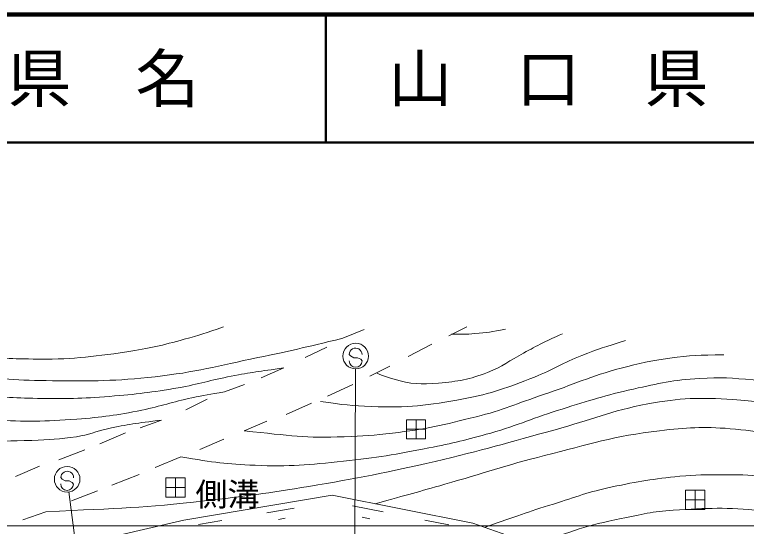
# Model space of a CAD drawing. Units: millimetres, scale not verified. Extents: x 40000 to 680000, y 20000 to 380000.
# Drawn here: x 308688 to 365852, y 339980 to 380000 of the extents above; entities that cross this region are included whole.
import ezdxf
from ezdxf.enums import TextEntityAlignment as Align

# ---------------------------------------------------------------- set-up
doc = ezdxf.new("R2010")
doc.units = ezdxf.units.MM
doc.header["$LTSCALE"] = 1000
for name, color, linetype, lineweight in [('M-BGD', 7, 'Continuous', 13), ('M-TTL', 2, 'Continuous', 140), ('M-TTL-LINE', 7, 'Continuous', 50)]:
    doc.layers.add(name, color=color, linetype=linetype, lineweight=lineweight)
doc.layers.add('M-TTL-TXT', color=7, linetype='Continuous')
doc.styles.add('ＭＳ ゴシック', font='')
doc.styles.get('ＭＳ ゴシック').set_extended_font_data('MS Gothic')

msp = doc.modelspace()

# ---------------------------------------------------------------- linework, layer by layer
at = {"layer": 'M-BGD'}
for p, q in [((344015, 355591), (342602, 354891)), ((335986, 355365), (334329, 354689)), ((333074, 353997), (331392, 353182)), ((341268, 354242), (339438, 353252)), ((334933, 353307), (334834, 353425)), ((335178, 353168), (334933, 353307)), ((335479, 353165), (335178, 353168)), ((335724, 353053), (335479, 353165)), ((335830, 352917), (335724, 353053)), ((329709, 352366), (327948, 351595)), ((335229, 329088), (335329, 352296)), ((338000, 352507), (336439, 351727)), ((325088, 350506), (326640, 351086)), ((335105, 351078), (333118, 350175)), ((323736, 349918), (322054, 349103)), ((331888, 349622), (329901, 348719)), ((320171, 348296), (318496, 347681)), ((328392, 348218), (326630, 347446)), ((339298, 346823), (339298, 348323)), ((339298, 348323), (340798, 348323)), ((340048, 346823), (340048, 348323)), ((340798, 348323), (340798, 346823)), ((340798, 347573), (339298, 347573)), ((317354, 347286), (315349, 346444)), ((325035, 346788), (323152, 345981)), ((340798, 346823), (339298, 346823)), ((314163, 345970), (312140, 345189)), ((319655, 344577), (321661, 345419)), ((310631, 344688), (308748, 343881)), ((312391, 343677), (312292, 343795)), ((312636, 343538), (312391, 343677)), ((318426, 344025), (316281, 343208)), ((320498, 342274), (320498, 343774)), ((320498, 343774), (321998, 343774)), ((321248, 342274), (321248, 343774)), ((321998, 343774), (321998, 342274)), ((312937, 343536), (312636, 343538)), ((313182, 343424), (312937, 343536)), ((313288, 343288), (313182, 343424)), ((321998, 343024), (320498, 343024)), ((314848, 327816), (312920, 342675)), ((315156, 342752), (313133, 341971)), ((361099, 341304), (361099, 342804)), ((361099, 342804), (362599, 342804)), ((361849, 341304), (361849, 342804)), ((362599, 342804), (362599, 341304)), ((321998, 342274), (320498, 342274)), ((321915, 340454), (333498, 342410)), ((333498, 342410), (344493, 340239)), ((362599, 342054), (361099, 342054)), ((328378, 341039), (330529, 341402)), ((335094, 341586), (337468, 341117)), ((362599, 341304), (361099, 341304)), ((309331, 340479), (311128, 341129)), ((335843, 340698), (336437, 340580)), ((302890, 336111), (321915, 340454)), ((323048, 340138), (324886, 340449)), ((329294, 340529), (329831, 340620)), ((340743, 340470), (342607, 340102)), ((344493, 340239), (357219, 335741)), ((76339, 340019), (560849, 340019))]:
    msp.add_line(p, q, dxfattribs=at)
for centre in [(335333, 353296), (312791, 343667)]:
    msp.add_circle(centre, 1000, dxfattribs=at)
for centre, start, end in [((335334, 353421), 359.5549, 179.5549), ((335330, 352921), 179.5549, 359.5549), ((312792, 343792), 359.5549, 179.5549), ((312788, 343292), 179.5549, 359.5549)]:
    msp.add_arc(centre, 500, start, end, dxfattribs=at)
for points, knots in [([(305023, 353404), (307394, 353136), (308129, 353092), (310127, 353064), (312992, 353023), (314606, 353213), (317441, 353631), (319222, 353894), (320210, 354131), (321944, 354617), (323153, 354956), (323571, 355084), (325011, 355586)], [0, 0, 0, 0, 1, 1, 1, 2, 2, 2, 3, 3, 3, 4, 4, 4, 4]), ([(336956, 351985), (337554, 351708), (337782, 351645), (338330, 351484), (339638, 351098), (340449, 351072), (341808, 351187), (343332, 351316), (344212, 351456), (345637, 352012), (346803, 352467), (347351, 352947), (348454, 353538), (349038, 353851), (349359, 354038), (349953, 354331), (350546, 354625), (350749, 354714), (351492, 355042)], [0, 0, 0, 0, 1, 1, 1, 2, 2, 2, 3, 3, 3, 4, 4, 4, 5, 5, 5, 6, 6, 6, 6]), ([(342829, 355003), (343681, 354993), (343936, 355000), (344643, 355052), (345586, 355121), (345920, 355197), (347037, 355407)], [0, 0, 0, 0, 1, 1, 1, 2, 2, 2, 2]), ([(334329, 354689), (331140, 353921), (330290, 353725), (327686, 353178), (324569, 352524), (322836, 352037), (319672, 351684), (316550, 351335), (314778, 351339), (311638, 351371), (308972, 351399), (307466, 351473), (304832, 351879), (303166, 352136), (302572, 352242), (300598, 352705)], [0, 0, 0, 0, 1, 1, 1, 2, 2, 2, 3, 3, 3, 4, 4, 4, 5, 5, 5, 5]), ([(332578, 349755), (334404, 349467), (335001, 349429), (336565, 349360), (339376, 349235), (340979, 349436), (343745, 349953), (345981, 350370), (347191, 350838), (349312, 351660), (350789, 352232), (351528, 352763), (353003, 353343), (354308, 353856), (354776, 354008), (356399, 354511)], [0, 0, 0, 0, 1, 1, 1, 2, 2, 2, 3, 3, 3, 4, 4, 4, 5, 5, 5, 5]), ([(326631, 347446), (330274, 347078), (331388, 346872), (334442, 346990), (335918, 347048), (336746, 347095), (338213, 347271), (340793, 347581), (342220, 347923), (344742, 348550), (346839, 349071), (347946, 349598), (349994, 350284), (352373, 351079), (353648, 351713), (356072, 352358), (357537, 352747), (358373, 352923), (359874, 353131), (361509, 353357), (362116, 353361), (364092, 353402)], [0, 0, 0, 0, 1, 1, 1, 2, 2, 2, 3, 3, 3, 4, 4, 4, 5, 5, 5, 6, 6, 6, 7, 7, 7, 7]), ([(297039, 352142), (298435, 351624), (298880, 351497), (300087, 351175), (302173, 350619), (303402, 350568), (305545, 350309), (307461, 350078), (308545, 350028), (310474, 349988), (312675, 349942), (313913, 349974), (316108, 350146), (318212, 350311), (319389, 350462), (321468, 350821), (323102, 351103), (323985, 351420), (325615, 351724), (327206, 352021), (327744, 352096), (329709, 352366)], [0, 0, 0, 0, 1, 1, 1, 2, 2, 2, 3, 3, 3, 4, 4, 4, 5, 5, 5, 6, 6, 6, 7, 7, 7, 7]), ([(321661, 345419), (324336, 344974), (325186, 344858), (327466, 344756), (330163, 344635), (331684, 344801), (334369, 345076), (336991, 345345), (338450, 345604), (341036, 346111), (342945, 346485), (344006, 346749), (345878, 347280), (348091, 347908), (349262, 348480), (351461, 349157), (353617, 349820), (354820, 350225), (357022, 350720), (359020, 351168), (360154, 351428), (362198, 351549), (363827, 351645), (364751, 351591), (366375, 351430), (368616, 351208), (369871, 350990), (372057, 350447), (374955, 349726), (376504, 349055), (379319, 348059), (381453, 347304), (382621, 346806), (384754, 346048), (388161, 344836), (390101, 344247), (393531, 343099), (396235, 342194), (397741, 341658), (400459, 340794), (403902, 339700), (405849, 339137), (409339, 338203), (410772, 337820), (411579, 337621), (413025, 337291), (413812, 337112), (414066, 337054), (415043, 336848)], [0, 0, 0, 0, 1, 1, 1, 2, 2, 2, 3, 3, 3, 4, 4, 4, 5, 5, 5, 6, 6, 6, 7, 7, 7, 8, 8, 8, 9, 9, 9, 10, 10, 10, 11, 11, 11, 12, 12, 12, 13, 13, 13, 14, 14, 14, 15, 15, 15, 16, 16, 16, 16]), ([(293154, 351528), (294708, 350911), (295160, 350747), (296472, 350323), (298212, 349760), (299206, 349480), (301002, 349136), (303337, 348690), (304660, 348469), (307032, 348319), (309569, 348157), (311005, 348171), (313540, 348364), (315538, 348517), (316657, 348673), (318620, 349071), (320163, 349383), (320991, 349716), (322533, 350033), (323527, 350238), (323861, 350303), (325088, 350506)], [0, 0, 0, 0, 1, 1, 1, 2, 2, 2, 3, 3, 3, 4, 4, 4, 5, 5, 5, 6, 6, 6, 7, 7, 7, 7]), ([(289049, 350880), (290657, 350159), (291115, 349956), (292475, 349454), (293896, 348928), (294705, 348660), (296170, 348269), (297947, 347794), (298956, 347558), (300772, 347263), (302706, 346950), (303803, 346831), (305759, 346726), (307425, 346637), (308363, 346632), (310030, 346708), (311396, 346770), (312169, 346778), (313520, 346994), (314489, 347148), (314997, 347395), (315953, 347610), (317582, 347976), (318161, 348026), (320171, 348296)], [0, 0, 0, 0, 1, 1, 1, 2, 2, 2, 3, 3, 3, 4, 4, 4, 5, 5, 5, 6, 6, 6, 7, 7, 7, 8, 8, 8, 8]), ([(311128, 341129), (317048, 341403), (318701, 341428), (323522, 341978), (326714, 342342), (328498, 342585), (331668, 343106), (335543, 343742), (337704, 344174), (341530, 345059), (345221, 345913), (347251, 346542), (350907, 347536), (353738, 348306), (355257, 349018), (358142, 349554), (360702, 350029), (362200, 350066), (364799, 349906), (366550, 349798), (367527, 349615), (369240, 349237), (372586, 348498), (374426, 347923), (377696, 346899), (380848, 345912), (382586, 345274), (385704, 344183), (388893, 343067), (390684, 342451), (393845, 341259), (396396, 340298), (397768, 339608), (400340, 338705), (403257, 337680), (404912, 337159), (407886, 336317), (413103, 334841), (415011, 334610), (421471, 333471)], [0, 0, 0, 0, 1, 1, 1, 2, 2, 2, 3, 3, 3, 4, 4, 4, 5, 5, 5, 6, 6, 6, 7, 7, 7, 8, 8, 8, 9, 9, 9, 10, 10, 10, 11, 11, 11, 12, 12, 12, 13, 13, 13, 13]), ([(426317, 330710), (422482, 331347), (421469, 331524), (418376, 332123), (414622, 332850), (412498, 333192), (408805, 334183), (403929, 335492), (401297, 336566), (396509, 338171), (392421, 339541), (390152, 340369), (386078, 341781), (382916, 342876), (381190, 343629), (377983, 344588), (375106, 345449), (373484, 345917), (370550, 346557), (368236, 347062), (366942, 347430), (364581, 347620), (362430, 347793), (361203, 347706), (359059, 347460), (355497, 347050), (353565, 346390), (350087, 345518), (347013, 344747), (345340, 344134), (342291, 343271), (340169, 342670), (339500, 342482), (336853, 341748)], [0, 0, 0, 0, 1, 1, 1, 2, 2, 2, 3, 3, 3, 4, 4, 4, 5, 5, 5, 6, 6, 6, 7, 7, 7, 8, 8, 8, 9, 9, 9, 10, 10, 10, 11, 11, 11, 11]), ([(345436, 339906), (347993, 340819), (348676, 341071), (350782, 341729), (352561, 342285), (353540, 342679), (355363, 343063), (357411, 343494), (358573, 343698), (360657, 343895), (361930, 344016), (362649, 344020), (363927, 344020), (365220, 344021), (365947, 344005), (367235, 343897), (369329, 343721), (370499, 343556), (372563, 343163), (375046, 342690), (376380, 342167), (378810, 341474), (381714, 340645), (383317, 340102), (386206, 339223), (389645, 338177), (391571, 337590), (395010, 336544), (396850, 335984), (397880, 335671), (399719, 335111), (402219, 334349), (403613, 333902), (406118, 333161), (408787, 332372), (410262, 331854), (412963, 331183), (416310, 330351), (418236, 330110), (421630, 329500), (423283, 329203), (424225, 329128), (425872, 328803), (427334, 328515), (428144, 328302), (429578, 327894), (431009, 327487), (431489, 327318), (433202, 326718)], [0, 0, 0, 0, 1, 1, 1, 2, 2, 2, 3, 3, 3, 4, 4, 4, 5, 5, 5, 6, 6, 6, 7, 7, 7, 8, 8, 8, 9, 9, 9, 10, 10, 10, 11, 11, 11, 12, 12, 12, 13, 13, 13, 14, 14, 14, 15, 15, 15, 16, 16, 16, 16]), ([(349202, 338575), (352382, 339648), (353327, 340038), (356066, 340590), (357646, 340909), (358531, 341148), (360139, 341250), (362814, 341419), (364334, 341480), (367000, 341210), (369494, 340957), (370874, 340646), (373326, 340118), (375872, 339569), (377258, 339092), (379778, 338434), (382631, 337690), (384229, 337273), (387083, 336528), (389457, 335909), (390788, 335562), (393162, 334942), (396651, 334032), (398593, 333478), (402093, 332612), (405875, 331676), (408026, 331285), (411807, 330345), (414126, 329768), (415425, 329443), (417726, 328798), (420608, 327992), (422221, 327534), (425084, 326664), (426663, 326184), (427543, 325901), (429113, 325393), (430825, 324838), (431805, 324587), (433487, 323947), (435201, 323294), (436229, 323029), (437789, 322062), (439446, 321035), (440349, 320379), (441743, 319016), (442447, 318328), (442766, 317872), (443415, 317132), (445281, 315004), (445845, 314282), (448071, 311579)], [0, 0, 0, 0, 1, 1, 1, 2, 2, 2, 3, 3, 3, 4, 4, 4, 5, 5, 5, 6, 6, 6, 7, 7, 7, 8, 8, 8, 9, 9, 9, 10, 10, 10, 11, 11, 11, 12, 12, 12, 13, 13, 13, 14, 14, 14, 15, 15, 15, 16, 16, 16, 17, 17, 17, 17])]:
    msp.add_open_spline(points, degree=3, knots=knots, dxfattribs=at)
at = {"layer": 'M-TTL'}
msp.add_line((680000, 380000), (40000, 380000), dxfattribs=at)
at = {"layer": 'M-TTL-LINE'}
for p, q in [((333000, 380000), (333000, 370000)), ((40000, 370000), (680000, 370000))]:
    msp.add_line(p, q, dxfattribs=at)

# ---------------------------------------------------------------- texts
at = {"layer": 'M-BGD', "style": 'ＭＳ ゴシック'}
msp.add_text('側溝', height=1833, dxfattribs=at).set_placement((325316, 341019), align=Align.BOTTOM_CENTER)
at = {"layer": 'M-TTL-TXT', "style": 'ＭＳ ゴシック'}
for s, p in [('県\u3000名', (315625, 375000)), ('山\u3000口\u3000県', (350375, 375000))]:
    msp.add_text(s, height=3666, dxfattribs=at).set_placement(p, align=Align.MIDDLE_CENTER)

doc.saveas('drawing.dxf')
